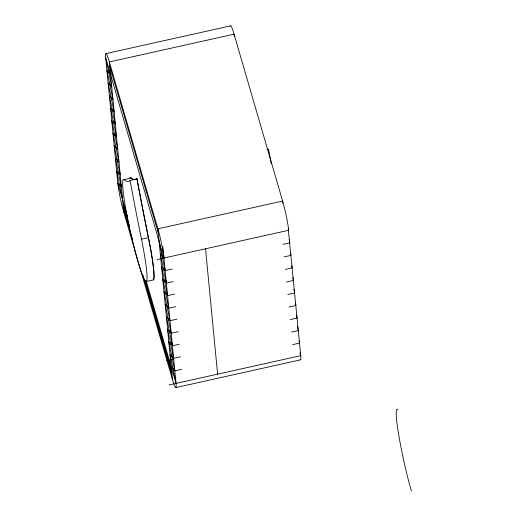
<?xml version="1.0" encoding="UTF-8"?>
<svg xmlns="http://www.w3.org/2000/svg" width="517" height="517" viewBox="0 0 517 517"><rect width="100%" height="100%" fill="white"/><g stroke="black" fill="none" stroke-linecap="round" stroke-linejoin="round"><path stroke-width="0.78" d="M136.953 178.74L129.651 180.672A325.193 28.984 77.5 0 1 124.158 179.625A52.43 4.672 77.5 0 0 126.749 214.258L130.82 233.787L135.435 252.613A52.437 4.672 77.5 0 0 145.264 280.905L146.311 281.455L153.239 279.917A52.43 4.672 77.5 0 0 148.424 237.652A325.439 29.004 77.5 0 1 137.8 183.302L136.908 178.507A325.193 28.984 77.5 0 1 136.113 179.225M136.578 179.128L136.966 178.727A325.439 29.004 77.5 0 0 148.482 237.878A52.43 4.672 77.5 0 1 153.29 280.124M105.966 53.606L230.679 25.85M110.153 70.299L111.536 69.989M108.732 72.406L110.27 72.063M112.635 74.015L110.554 74.48L106.909 70.331L112.971 99.555L109.32 95.406L115.381 124.629L111.737 120.48L117.798 149.71L114.147 145.561L120.215 174.785L116.564 170.636L122.626 199.859M109.94 84.943L111.478 84.601M111.142 97.48L112.687 97.138M112.351 110.018L113.889 109.675M113.559 122.555L115.097 122.212M114.768 135.099L116.306 134.756M115.976 147.636L117.514 147.293M117.178 160.173L118.723 159.831M118.387 172.71L119.931 172.368M124.158 179.625L131.085 178.081A325.193 28.984 77.5 0 0 133.334 179.619M266.972 149.562L268.549 149.206A325.439 29.004 77.5 0 0 271.257 163.682M119.595 185.248L121.133 184.905M146.311 281.455A52.437 4.672 77.5 0 0 141.496 239.203L148.431 237.658M162.138 255.954L163.682 255.611M157.032 259.573L288.673 230.272A21.378 1.906 77.5 0 0 282.612 201.048L234.059 34.18A21.378 1.906 77.5 0 0 230.453 25.999M163.346 268.491L164.884 268.149M174.513 294.102L167.586 295.646L161.524 266.417L165.169 270.565L172.096 269.027M282.954 244.354L289.882 242.809L289.242 239.733M164.555 281.028L166.093 280.686M175.722 306.639L168.794 308.184L162.732 278.96L166.377 283.103L173.305 281.565M284.163 256.891L291.09 255.346L290.767 253.808M165.763 293.572L167.301 293.229M285.365 269.428L292.292 267.884L291.814 265.576M166.972 306.109L168.51 305.767M286.573 281.965L293.501 280.427L292.861 277.351M168.174 318.646L169.718 318.304M179.341 344.257L172.413 345.795L166.351 316.572L170.003 320.721L176.93 319.176M287.782 294.503L294.709 292.965L293.914 289.119M169.382 331.184L170.92 330.841M180.549 356.795L173.622 358.333L167.56 329.109L171.205 333.258L178.139 331.714M288.99 307.04L295.918 305.502L295.44 303.195M170.591 343.721L172.129 343.378M290.199 319.584L297.126 318.039L296.487 314.963M171.799 356.258L173.337 355.916M291.401 332.121L298.328 330.576L297.534 326.731M166.771 360.711L173.706 359.166M173.008 368.802L174.546 368.453M171.179 366.727L174.83 370.87L181.758 369.332M292.609 344.658L299.537 343.114L299.059 340.806M169.111 384.952L300.745 355.651L288.234 228.753M175.767 387.595L300.48 359.838M162.836 246.325L176.038 383.414A21.378 1.906 77.5 0 1 172.387 379.265L123.834 212.397A21.378 1.906 77.5 0 1 117.773 183.173L105.701 57.794A21.378 1.906 77.5 0 1 109.345 61.943L157.898 228.805A21.378 1.906 77.5 0 1 163.967 258.028L160.315 253.879L166.377 283.103M167.586 295.646L163.941 291.498L170.003 320.721M168.794 308.184L165.143 304.035L171.205 333.258M172.413 345.795L168.768 341.647L174.83 370.87M173.622 358.333L169.977 354.184L176.038 383.414L146.227 280.977M300.086 353.376L300.745 355.651A21.378 1.906 77.5 0 1 300.177 359.632M109.746 66.118L158.305 232.986M163.967 258.028L105.701 57.794L111.762 87.018L108.111 82.869L114.173 112.092L110.528 107.943L116.59 137.167L112.945 133.024L119.007 162.248L115.356 158.099L121.417 187.322L117.773 183.173L127.35 216.087M123.027 204.041L129.547 226.446M145.283 280.518L171.586 370.902M123.434 208.222L132.649 239.894M142.763 274.656L171.987 375.083M300.106 352.575L300.745 355.651M159.107 241.342L165.169 270.565M130.025 180.284L130.872 184.847A325.439 29.004 77.5 0 0 141.496 239.203M282.812 203.136L282.612 201.048L157.898 228.805L172.387 379.265M234.259 36.274L234.059 34.18L109.345 61.943L123.834 212.397M205.533 248.774L217.605 374.159M411.448 491.15A52.437 4.672 77.5 0 1 398.743 435.094A52.437 4.672 77.5 0 1 397.767 409.496M130.077 177.758A52.43 4.672 77.5 0 1 131.027 177.861A325.193 28.984 77.5 0 0 134.297 179.67M135.241 179.619A325.193 28.984 77.5 0 1 134.775 179.683M268.549 149.206A325.193 28.984 77.5 0 1 268.161 149.607M130.135 177.977A52.43 4.672 77.5 0 1 131.085 178.081"/></g></svg>
